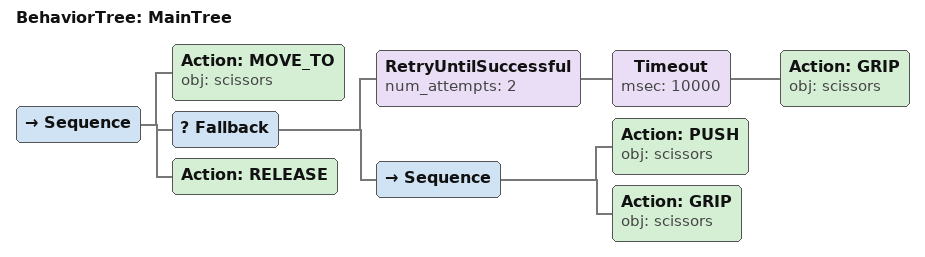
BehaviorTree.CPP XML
<root main_tree_to_execute="MainTree">
  <BehaviorTree ID="MainTree">
    <Sequence>
      <!-- Move to scissors -->
      <Action ID="MOVE_TO" obj="scissors" />
      <!-- Fallback: if GRASP scissors fails, try alternative to reposition -->
      <Fallback>
        <!-- Retry GRASP scissors up to 2 attempts -->
        <RetryUntilSuccessful num_attempts="2">
          <!-- Timeout: GRASP scissors within 10s -->
          <Timeout msec="10000">
            <!-- Grasp scissors -->
            <Action ID="GRIP" obj="scissors" />
          </Timeout>
        </RetryUntilSuccessful>
        <Sequence>
          <!-- Push scissors forward toward front edge of table -->
          <Action ID="PUSH" obj="scissors" />
          <!-- Grasp scissors -->
          <Action ID="GRIP" obj="scissors" />
        </Sequence>
      </Fallback>
      <!-- Grip scissors -->
      <Action ID="RELEASE" />
    </Sequence>
  </BehaviorTree>
</root>
